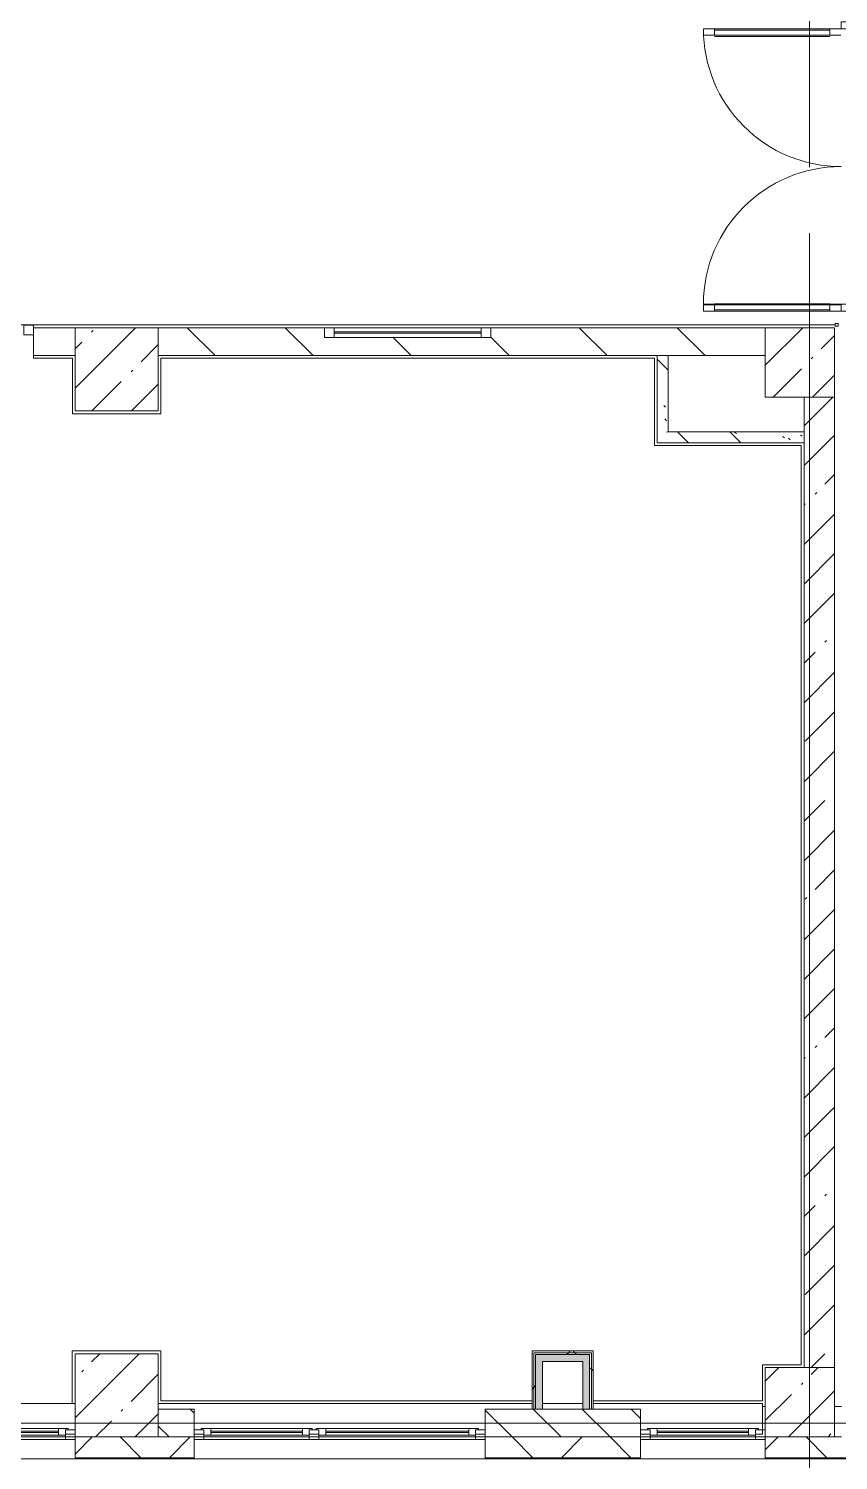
# Model space of a CAD drawing. Header units: millimetres. Extents: x 81459 to 274965, y -8553 to 29000.
# Drawn here: x 180434 to 186277, y -269 to 10057 of the extents above; entities that cross this region are included whole.
import ezdxf

# ---------------------------------------------------------------- set-up
doc = ezdxf.new("R2010")
doc.units = ezdxf.units.MM
doc.linetypes.add('Осевая', pattern=[3175, 635, -476.25, 1587.5, -476.25])
for name, color, linetype, lineweight, true_color in [('A-DETL-GENF-2', 7, 'Continuous', 5, 0xaaaaaa), ('A-DOOR-7', 7, 'Continuous', 5, 0xaaaaaa), ('A-FLOR-2', 7, 'Continuous', 5, 0xaaaaaa), ('I-WALL-1', 7, 'Continuous', 5, 0xe7e7e7), ('I-WALL-5', 7, 'Continuous', 5, 0x787878)]:
    doc.layers.add(name, color=color, linetype=linetype, lineweight=lineweight, true_color=true_color)
for name, color, linetype, lineweight in [('A-GLAZ-3', 7, 'Continuous', 5), ('A-GLAZ-CWMG-2', 7, 'Continuous', 5), ('A-WALL', 7, 'Continuous', 9), ('A-WALL-4', 7, 'Continuous', 5), ('I-WALL-3', 7, 'Continuous', 5), ('S-COLS-1', 7, 'Continuous', 5), ('Оси', 7, 'Continuous', 9), ('Оси-2', 7, 'Осевая', 9)]:
    doc.layers.add(name, color=color, linetype=linetype, lineweight=lineweight)
pattern_1 = [(135, (147759.1, 0), (-377.171, -377.171), [533.4, -88.9, 17.78, -88.9]), (135, (147759.1, 376.94), (-377.171, -377.171), []), (50, (147759.1, 0), (637.6445, -55.7866), [66.675, -733.425]), (355, (147759.1, 0), (-123.349, 668.699), [53.34, -586.74]), (100.451, (147812.23, -4.65), (514.299, 612.908), [56.665, -623.315]), (46.184, (147759.1, 177.8), (948.776, -147.15), [100.012, -1100.137]), (96.636, (147838.2, 165.5), (830.91, 865.997), [84.998, -934.973]), (351.184, (147759.1, 177.8), (830.918, 865.988), [80.01, -880.11]), (21, (147848, 133.35), (530.6506, -357.928), [66.675, -733.425]), (326, (147848, 133.35), (216.308, 644.658), [53.34, -586.74]), (71.451, (147892.2, 103.5), (746.96, 286.724), [56.665, -623.315]), (37.5, (147759.1, 0), (10.8105, 295.9426), [16.764, -562.864, 16.764, -578.866, -588.962]), (37.5, (147759.1, 0), (10.8105, 295.9426), [-1175.258, 16.764, -572.198]), (7.5, (147759.1, 0), (233.8692, 350.6318), [16.764, -322.834, 16.764, -549.529, -224.472]), (7.5, (147759.1, 0), (233.8692, 350.6318), [-905.891, 16.764, -207.708]), (327.5, (147560.85, 0), (474.5678, -20.0513), [16.764, -205.486, 16.764, -676.656, -920.115]), (327.5, (147560.85, 0), (474.5678, -20.0513), [-915.67, 16.764, -903.351]), (317.5, (147471.95, 0), (518.452, 88.9934), [16.764, -272.161, 16.764, -443.738, -653.415]), (317.5, (147471.95, 0), (518.452, 88.9934), [-749.427, 16.764, -636.651])]
pattern_2 = [(135, (147759.1, 0), (-353.5534, -353.5534), [])]
pattern_3 = [(45, (147759.1, 0), (-530.33, 530.33), []), (135, (147759.1, 0), (-530.33, -530.33), [])]

# ---------------------------------------------------------------- blocks, each defined once
blk = doc.blocks.new('BSC_Колонна _Прямоугольная - 600х600-V47-1_7_3_птичка')
at = {"layer": 'S-COLS-1'}
h = blk.add_hatch(dxfattribs=at)
h.set_pattern_fill('FP_81', color=256, style=0, pattern_type=2)
h.set_pattern_definition([(45, (-33310, -7600), (-285.123, 285.123), []), (45, (-33024.88, -7600), (-285.123, 285.123), [504.031, -100.806, 16.764, -84.042])])
h.paths.add_polyline_path([(300, -300), (300, 300), (-300, 300), (-300, -300)])
for p, q in [((300, 300), (-300, 300)), ((-300, 300), (-300, -300)), ((300, -300), (300, 300)), ((-300, -300), (300, -300))]:
    blk.add_line(p, q, dxfattribs=at)
blk = doc.blocks.new('BSC_Колонна _Прямоугольная - 600х600-V48-1_7_3_птичка')
at = {"layer": 'S-COLS-1'}
h = blk.add_hatch(dxfattribs=at)
h.set_pattern_fill('FP_82', color=256, style=0, pattern_type=2)
h.set_pattern_definition([(45, (-33310, -200), (-285.123, 285.123), []), (45, (-33024.88, -200), (-285.123, 285.123), [504.031, -100.806, 16.764, -84.042])])
h.paths.add_polyline_path([(300, -300), (300, 300), (-300, 300), (-300, -300)])
for p, q in [((300, 300), (-300, 300)), ((-300, 300), (-300, -300)), ((300, -300), (300, 300)), ((-300, -300), (300, -300))]:
    blk.add_line(p, q, dxfattribs=at)
blk = doc.blocks.new('120_Окно_СКБ_2Ст - 120_Окно_СКБ_2Ст 2100х2500 _мал створка справа_-22445857-1_7_3_птичка')
at = {"layer": 'A-GLAZ-3'}
for p, q in [((-1050, -127), (-1050, -57)), ((-1050, -57), (-980, -57)), ((1050, -57), (-1050, -57)), ((-980, -57), (-980, -127)), ((150, -87), (-980, -87)), ((-980, -87), (-980, -127)), ((-930, -137), (-930, -87)), ((100, -137), (100, -87)), ((150, -127), (150, -57)), ((150, -57), (220, -57)), ((150, -127), (150, -87)), ((220, -57), (220, -127)), ((980, -87), (220, -87)), ((220, -87), (220, -127)), ((270, -137), (270, -87)), ((930, -137), (930, -87)), ((980, -127), (980, -57)), ((980, -57), (1050, -57)), ((980, -127), (980, -87)), ((1050, -57), (1050, -127)), ((-980, -127), (-1050, -127)), ((-1050, -127), (-1000, -127)), ((-980, -127), (-1000, -127)), ((-1000, -127), (-1000, -137)), ((-1000, -137), (170, -137)), ((170, -137), (-1000, -137)), ((-930, -107), (100, -107)), ((100, -117), (-930, -117)), ((220, -127), (150, -127)), ((170, -127), (150, -127)), ((170, -127), (200, -127)), ((170, -137), (170, -127)), ((220, -127), (200, -127)), ((200, -127), (200, -137)), ((200, -137), (1000, -137)), ((1000, -137), (200, -137)), ((270, -107), (930, -107)), ((930, -117), (270, -117)), ((1050, -127), (980, -127)), ((1000, -127), (980, -127)), ((1000, -127), (1050, -127)), ((1000, -137), (1000, -127))]:
    blk.add_line(p, q, dxfattribs=at)
blk = doc.blocks.new('Дверь_Витражная_остекление_ - ДВН_ДАО_Главный вход_1800 в свету 5-32258809-1_7_3_птичка')
at = {"layer": 'A-DETL-GENF-2'}
for p, q in [((-993, -1013), (-993, -21)), ((-993, -21), (-993, -1013)), ((-993, -100), (-948, -100)), ((-983, -933), (-983, -100)), ((-948, -1013), (-948, -21)), ((-948, -1013), (-948, -21)), ((-939, -933), (-939, -100)), ((989, -933), (989, -100)), ((998, -1013), (998, -20)), ((998, -20), (998, -1013)), ((1043, -100), (998, -100)), ((1033, -933), (1033, -100)), ((1043, -1013), (1043, -20)), ((1043, -1013), (1043, -20)), ((-993, -933), (-948, -933)), ((-993, -1013), (-948, -1013)), ((-993, -1013), (-948, -1013)), ((1043, -933), (998, -933)), ((1043, -1013), (998, -1013)), ((998, -1013), (1043, -1013))]:
    blk.add_line(p, q, dxfattribs=at)
at = {"layer": 'A-DOOR-7'}
for p, q in [((-1043, 20), (-993, 20)), ((-1043, -20), (-1043, 20)), ((-993, 20), (-993, -20)), ((993, 20), (1043, 20)), ((993, -20), (993, 20)), ((1043, 20), (1043, -20)), ((-993, -20), (-1043, -20)), ((-993, -1013), (-993, -21)), ((1043, -20), (993, -20)), ((993, -1013), (993, -21))]:
    blk.add_line(p, q, dxfattribs=at)
for centre, start, end in [((-993, -20), 270, 0), ((993, -20), 180, 270)]:
    blk.add_arc(centre, 993, start, end, dxfattribs=at)
blk = doc.blocks.new('BSC_Колонна _Прямоугольная - 500х500-V98-1_7_3_птичка')
at = {"layer": 'S-COLS-1'}
h = blk.add_hatch(dxfattribs=at)
h.set_pattern_fill('FP_116', color=256, style=0, pattern_type=2)
h.set_pattern_definition([(45, (-38240, -150), (-285.123, 285.123), []), (45, (-37954.88, -150), (-285.123, 285.123), [504.031, -100.806, 16.764, -84.042])])
h.paths.add_polyline_path([(250, -250), (250, 250), (-250, 250), (-250, -250), (160, -250)])
for p, q in [((250, 250), (-250, 250)), ((-250, 250), (-250, -250)), ((250, -250), (250, 250)), ((-250, -250), (250, -250))]:
    blk.add_line(p, q, dxfattribs=at)
blk = doc.blocks.new('BSC_Колонна _Прямоугольная - 500х500-V99-1_7_3_птичка')
at = {"layer": 'S-COLS-1'}
h = blk.add_hatch(dxfattribs=at)
h.set_pattern_fill('FP_117', color=256, style=0, pattern_type=2)
h.set_pattern_definition([(45, (-38240, -7650), (-285.123, 285.123), []), (45, (-37954.88, -7650), (-285.123, 285.123), [504.031, -100.806, 16.764, -84.042])])
h.paths.add_polyline_path([(30, -250), (250, -250), (250, 250), (-250, 250), (-250, -250), (10, -250)])
for p, q in [((250, 250), (-250, 250)), ((-250, 250), (-250, -250)), ((250, -250), (250, 250)), ((-250, -250), (250, -250))]:
    blk.add_line(p, q, dxfattribs=at)
blk = doc.blocks.new('120_Окно_СКБ_2Ст - 120_Окно_СКБ_2Ст 2800х2500_створка_-22445922-1_7_3_птичка')
at = {"layer": 'A-GLAZ-3'}
for p, q in [((-1400, -127), (-1400, -57)), ((-1400, -57), (-1330, -57)), ((1400, -57), (-1400, -57)), ((-1330, -57), (-1330, -127)), ((500, -87), (-1330, -87)), ((-1330, -87), (-1330, -127)), ((-1280, -137), (-1280, -87)), ((450, -137), (450, -87)), ((500, -127), (500, -57)), ((500, -57), (570, -57)), ((500, -127), (500, -87)), ((570, -57), (570, -127)), ((1330, -87), (570, -87)), ((570, -87), (570, -127)), ((620, -137), (620, -87)), ((1280, -137), (1280, -87)), ((1330, -127), (1330, -57)), ((1330, -57), (1400, -57)), ((1330, -127), (1330, -87)), ((1400, -57), (1400, -127)), ((-1330, -127), (-1400, -127)), ((-1400, -127), (-1350, -127)), ((-1330, -127), (-1350, -127)), ((-1350, -127), (-1350, -137)), ((-1350, -137), (520, -137)), ((520, -137), (-1350, -137)), ((-1280, -107), (450, -107)), ((450, -117), (-1280, -117)), ((570, -127), (500, -127)), ((520, -127), (500, -127)), ((520, -127), (550, -127)), ((520, -137), (520, -127)), ((570, -127), (550, -127)), ((550, -127), (550, -137)), ((550, -137), (1350, -137)), ((1350, -137), (550, -137)), ((620, -107), (1280, -107)), ((1280, -117), (620, -117)), ((1400, -127), (1330, -127)), ((1350, -127), (1330, -127)), ((1350, -127), (1400, -127)), ((1350, -137), (1350, -127))]:
    blk.add_line(p, q, dxfattribs=at)
blk = doc.blocks.new('120_Окно_СКБ_1Ст - 120_Окно_СКБ_1Ст 900х2500_h_-V128-1_7_3_птичка')
at = {"layer": 'A-GLAZ-3'}
for p, q in [((-450, -127), (-450, -57)), ((-450, -57), (-380, -57)), ((450, -57), (-450, -57)), ((-380, -57), (-380, -127)), ((380, -87), (-380, -87)), ((-380, -87), (-380, -127)), ((-330, -137), (-330, -87)), ((330, -137), (330, -87)), ((380, -127), (380, -57)), ((380, -57), (450, -57)), ((380, -127), (380, -87)), ((450, -57), (450, -127)), ((-380, -127), (-450, -127)), ((-450, -127), (-400, -127)), ((-380, -127), (-400, -127)), ((-400, -127), (-400, -137)), ((-400, -137), (400, -137)), ((400, -137), (-400, -137)), ((-330, -107), (330, -107)), ((330, -117), (-330, -117)), ((450, -127), (380, -127)), ((400, -127), (380, -127)), ((400, -127), (450, -127)), ((400, -137), (400, -127))]:
    blk.add_line(p, q, dxfattribs=at)
blk = doc.blocks.new('Прямоугольный импост - 50 x 70 мм-31700031-1_7_3_птичка')
at = {"layer": 'A-GLAZ-CWMG-2'}
for p, q in [((-70, 35), (0, 35)), ((-70, -35), (-70, 35)), ((0, 35), (0, -35)), ((0, -35), (-70, -35))]:
    blk.add_line(p, q, dxfattribs=at)
blk = doc.blocks.new('120_Окно_СКБ_1Ст - 120_Окно_СКБ_1Ст 400х1200 EI30-24228909-1_7_3_птичка')
at = {"layer": 'A-GLAZ-3'}
for p, q in [((-600, 30), (-600, 100)), ((-600, 100), (-530, 100)), ((600, 100), (-600, 100)), ((-530, 30), (-600, 30)), ((-600, 30), (600, 30)), ((-530, 100), (-530, 30)), ((530, 70), (-530, 70)), ((530, 60), (-530, 60)), ((530, 30), (530, 100)), ((530, 100), (600, 100)), ((600, 30), (530, 30)), ((600, 100), (600, 30))]:
    blk.add_line(p, q, dxfattribs=at)

msp = doc.modelspace()

# ---------------------------------------------------------------- hatches: boundary and pattern name
at = {"layer": 'A-WALL-4'}
h = msp.add_hatch(dxfattribs=at)
h.set_pattern_fill('FP_64', color=256, style=0, pattern_type=2)
h.set_pattern_definition([(135, (147759.1, 0), (-176.7767, -176.7767), [])])
h.paths.add_polyline_path([(181369.1, -100), (181629.1, -100), (181629.1, 100), (181369.1, 100), (181369.1, -99.8)])
h.paths.add_polyline_path([(184814.3, -100), (184849.1, -100), (184849.1, 100), (183729.1, 100), (183729.1, -100), (183884.8, -100)])
h = msp.add_hatch(dxfattribs=at)
h.set_pattern_fill('FP_53', color=256, style=0, pattern_type=2)
h.set_pattern_definition([(45, (147759.1, 0), (-353.5534, 353.5534), []), (135, (147759.1, 0), (-353.5534, -353.5534), [])])
h.paths.add_polyline_path([(223452.9, -250), (223459.1, -250), (223459.1, -100), (221739.1, -100), (221739.1, -250), (223451.2, -250)])
h.paths.add_polyline_path([(215487, -250), (218419.1, -250), (218419.1, -100), (214819.1, -100), (214819.1, -250)])
h.paths.add_polyline_path([(219995.2, -250), (220039.1, -250), (220039.1, -100), (219319.1, -101.8), (219319.1, -250), (219839.1, -250)])
h.paths.add_polyline_path([(209369.1, -250), (209369.1, -100), (208669.1, -100), (208669.1, -250), (208980.7, -250)])
h.paths.add_polyline_path([(211469.1, -250), (212019.1, -250), (212019.1, -100), (211469.1, -100), (211469.1, -121.3)])
h.paths.add_polyline_path([(207769.1, -250), (207769.1, -100), (207019.1, -100), (207019.1, -250)])
h.paths.add_polyline_path([(204919.1, -250), (204919.1, -100), (204169.1, -100), (204169.1, -250), (204333.3, -250)])
h.paths.add_polyline_path([(212919.1, -250), (213919.1, -250), (213919.1, -100), (212919.1, -100), (212919.1, -118)])
h.paths.add_polyline_path([(199630.6, -250), (201069.1, -250), (201069.1, -100), (199630.6, -100), (199630.6, -150.7)])
h.paths.add_polyline_path([(197530.6, -250), (197530.6, -100), (196819.1, -100), (196819.1, -250), (196897.5, -250)])
h.paths.add_polyline_path([(195919.1, -250), (195919.1, -100), (195169.1, -100), (195169.1, -250)])
h.paths.add_polyline_path([(192069.1, -250), (192069.1, -100), (190496.6, -100), (190496.6, -250), (191320.6, -250)])
h.paths.add_polyline_path([(188396.6, -250), (188396.6, -100), (187699.1, -100), (187699.1, -250)])
h.paths.add_polyline_path([(186799.1, -250), (186799.1, -100), (185749.1, -100), (185749.1, -250), (186673.3, -250)])
h.paths.add_polyline_path([(184849.1, -250), (184849.1, -100), (183729.1, -100), (183729.1, -250), (184814.3, -250)])
h.paths.add_polyline_path([(181629.1, -250), (181629.1, -100), (180769.1, -100), (180769.1, -250)])
h.paths.add_polyline_path([(177969.1, -250), (177969.1, -100), (176968.8, -100), (176968.8, -250), (177378.5, -250)])
h.paths.add_polyline_path([(176068.8, -250), (176068.8, -100), (175069.1, -100), (175069.1, -250)])
h.paths.add_polyline_path([(169369.1, -250), (170394.1, -250), (170394.1, -100), (169369.1, -100), (169369.1, -226)])
h.paths.add_polyline_path([(163369.1, -250), (163369.1, -100), (162619.1, -100), (162619.1, -250)])
h.paths.add_polyline_path([(174169.1, -250), (174169.1, -100), (173194.1, -100), (173194.1, -250), (173660.6, -250)])
h.paths.add_polyline_path([(164269.1, -250), (165019.1, -250), (165019.1, -100), (164269.1, -100), (164269.1, -238.7)])
h.paths.add_polyline_path([(167119.1, -250), (168469.1, -250), (168469.1, -100), (167119.1, -100), (167119.1, -231.6)])
h.paths.add_polyline_path([(148564.8, -250), (151489.1, -250), (151489.1, -100), (147499.1, -100), (147499.1, -250), (147869.1, -250)])
h.paths.add_polyline_path([(155419.1, -250), (156018.8, -250), (156018.8, -100), (154589.1, -100), (154589.1, -250), (155071.1, -250)])
h.paths.add_polyline_path([(159769.1, -250), (160519.1, -248), (160519.1, -100), (159769.1, -100), (159769.1, -249.9)])
h.paths.add_polyline_path([(157669.1, -250), (157669.1, -100), (156918.8, -100), (156918.8, -250), (156930.1, -250)])
at = {"layer": 'I-WALL-1'}
for points in [[(184091.7, 100), (184141.7, 100), (184141.7, 495), (184091.7, 495), (184091.7, 120)], [(184141.7, 445), (184481.7, 445), (184481.7, 495), (184141.7, 495)], [(184481.7, 100), (184481.7, 445), (184431.7, 445), (184431.7, 100)]]:
    msp.add_hatch(color=256, dxfattribs=at).paths.add_polyline_path(points)
at = {"layer": 'I-WALL-3'}
h = msp.add_hatch(dxfattribs=at)
h.set_pattern_fill('FP_63', color=256, style=0, pattern_type=2)
h.set_pattern_definition(pattern_2)
h.paths.add_polyline_path([(177568.8, 7700), (177969.1, 7700), (177969.1, 7900), (177568.8, 7900), (177568.8, 7754.5)])
h.paths.add_polyline_path([(180750.5, 7700), (180769.1, 7700), (180769.1, 7900), (180469.1, 7900), (180469.1, 7700), (180750.4, 7700)])
h = msp.add_hatch(dxfattribs=at)
h.set_pattern_fill('FP_63', color=256, style=0, pattern_type=2)
h.set_pattern_definition(pattern_2)
h.paths.add_polyline_path([(182569.1, 7700), (185749.1, 7700), (185743.8, 7900), (183769.1, 7900), (183769.1, 7830), (182569.1, 7833.3), (182569.1, 7900), (181369.1, 7900), (181369.1, 7700), (182025.9, 7700)])
h = msp.add_hatch(dxfattribs=at)
h.set_pattern_fill('FP_33', color=256, style=0, pattern_type=2)
h.set_pattern_definition([(45, (147759.1, 0), (-285.123, 285.123), []), (45, (148044.2, 0), (-285.123, 285.123), [504.031, -100.806, 16.764, -84.042])])
h.paths.add_polyline_path([(186029.1, 400), (186249.1, 400), (186249.1, 7400), (186029.1, 7400), (186029.1, 413.8)])
h = msp.add_hatch(dxfattribs=at)
h.set_pattern_fill('FP_169', color=256, style=0, pattern_type=2)
h.set_pattern_definition(pattern_3)
h.paths.add_polyline_path([(184066.7, 100), (184079.2, 100), (184079.2, 520), (184066.7, 519.9), (184066.7, 120)])
h = msp.add_hatch(dxfattribs=at)
h.set_pattern_fill('FP_169', color=256, style=0, pattern_type=2)
h.set_pattern_definition(pattern_3)
h.paths.add_polyline_path([(184431.7, 507.5), (184506.7, 507.5), (184506.7, 520), (184079.2, 520), (184079.2, 507.5), (184141.7, 507.5)])
h = msp.add_hatch(dxfattribs=at)
h.set_pattern_fill('FP_169', color=256, style=0, pattern_type=2)
h.set_pattern_definition(pattern_3)
h.paths.add_polyline_path([(184091.7, 100), (184091.7, 507.5), (184079.2, 507.5), (184079.2, 100)])
h = msp.add_hatch(dxfattribs=at)
h.set_pattern_fill('FP_169', color=256, style=0, pattern_type=2)
h.set_pattern_definition(pattern_3)
h.paths.add_polyline_path([(184494.2, 495), (184494.2, 507.5), (184091.7, 507.5), (184091.7, 495), (184481.7, 495)])
h = msp.add_hatch(dxfattribs=at)
h.set_pattern_fill('FP_169', color=256, style=0, pattern_type=2)
h.set_pattern_definition(pattern_3)
h.paths.add_polyline_path([(184494.2, 100), (184494.2, 495), (184481.7, 495), (184481.7, 100)])
h = msp.add_hatch(dxfattribs=at)
h.set_pattern_fill('FP_169', color=256, style=0, pattern_type=2)
h.set_pattern_definition(pattern_3)
h.paths.add_polyline_path([(184506.7, 100), (184506.7, 507.5), (184494.2, 507.5), (184494.2, 100)])
at = {"layer": 'I-WALL-5'}
h = msp.add_hatch(dxfattribs=at)
h.set_pattern_fill('FP_62', color=256, style=0, pattern_type=2)
h.set_pattern_definition(pattern_1)
h.paths.add_polyline_path([(185049.1, 7070), (185049.1, 7700), (184969.1, 7700), (184969.1, 7070)])
h = msp.add_hatch(dxfattribs=at)
h.set_pattern_fill('FP_62', color=256, style=0, pattern_type=2)
h.set_pattern_definition(pattern_1)
h.paths.add_polyline_path([(185749.1, 7070), (186029.1, 7070), (186029.1, 7150), (185049.1, 7150), (185049.1, 7070), (185743.8, 7070)])

# ---------------------------------------------------------------- linework, layer by layer
at = {"layer": 'A-FLOR-2'}
for p, q in [((179364.1, 7920), (186254.1, 7920)), ((180469.1, 7680), (180469.1, 7700)), ((180750.4, 7680), (180469.1, 7680)), ((180750.4, 7280), (180750.4, 7680)), ((184949.1, 7680), (181389.1, 7680)), ((181389.1, 7680), (181389.1, 7280)), ((184949.1, 7050), (184949.1, 7680)), ((181389.1, 7280), (180750.4, 7280)), ((186009.1, 7050), (184949.1, 7050)), ((186009.1, 420), (186009.1, 7050)), ((180749.1, 140), (180749.1, 520)), ((180749.1, 520), (181389.1, 520)), ((181389.1, 520), (181389.1, 160)), ((184507.7, 520), (184507.7, 160)), ((185729.1, 160), (185729.1, 420)), ((185729.1, 420), (186009.1, 420)), ((181389.1, 160), (184066.7, 160)), ((184507.7, 160), (185729.1, 160)), ((185729.1, 120), (185743.8, 120)), ((186249.1, 120), (186299.1, 120))]:
    msp.add_line(p, q, dxfattribs=at)
at = {"layer": 'A-WALL'}
for p, q in [((185049.1, 7700), (184969.1, 7700)), ((186029.1, 7070), (186029.1, 7150)), ((184079.2, 507.5), (184079.2, 100)), ((184494.2, 507.5), (184079.2, 507.5)), ((184091.7, 495), (184091.7, 100)), ((184481.7, 495), (184091.7, 495)), ((184481.7, 100), (184481.7, 495)), ((184494.2, 100), (184494.2, 507.5)), ((181629.1, -100), (181369.1, -100)), ((184849.1, -100), (183729.1, -100)), ((180769.1, -250), (181629.1, -250)), ((180769.1, -253), (181629.1, -253)), ((183729.1, -250), (184849.1, -250)), ((183729.1, -253), (184849.1, -253)), ((185749.1, -250), (186799.1, -250)), ((185749.1, -253), (186799.1, -253))]:
    msp.add_line(p, q, dxfattribs=at)
at = {"layer": 'A-WALL-4'}
for p, q in [((186274.1, 7931), (186254.1, 7931)), ((186254.1, 7931), (186254.1, 7911)), ((186254.1, 7911), (186274.1, 7911)), ((186274.1, 7911), (186274.1, 7931)), ((181629.1, 100), (181369.1, 100)), ((181629.1, -258), (181629.1, 100)), ((184849.1, 100), (183729.1, 100)), ((183729.1, 100), (183729.1, -258)), ((184849.1, -258), (184849.1, 100)), ((177969.1, -100), (180769.1, -100)), ((180769.1, -100), (180769.1, -258)), ((181629.1, -100), (183729.1, -100)), ((184849.1, -100), (185749.1, -100)), ((185749.1, -100), (185749.1, -258)), ((186299.1, -100), (186249.1, -100)), ((174169.1, -258), (197530.6, -258))]:
    msp.add_line(p, q, dxfattribs=at)
at = {"layer": 'I-WALL-3'}
for p, q in [((180769.1, 7900), (180469.1, 7900)), ((180469.1, 7900), (180469.1, 7700)), ((182569.1, 7900), (181369.1, 7900)), ((185749.1, 7900), (183769.1, 7900)), ((180469.1, 7700), (180769.1, 7700)), ((181369.1, 7700), (184969.1, 7700)), ((184969.1, 7700), (184969.1, 7070)), ((185049.1, 7150), (185049.1, 7700)), ((185049.1, 7700), (185749.1, 7700)), ((186029.1, 7400), (186029.1, 7150)), ((186249.1, 400), (186249.1, 7400)), ((186029.1, 7150), (185049.1, 7150)), ((184969.1, 7070), (186029.1, 7070)), ((186029.1, 7070), (186029.1, 400)), ((184066.7, 520), (184066.7, 100)), ((184506.7, 520), (184066.7, 520)), ((184506.7, 100), (184506.7, 520)), ((184141.7, 100), (184141.7, 445)), ((184141.7, 445), (184431.7, 445)), ((184431.7, 445), (184431.7, 100)), ((177968.1, 140), (180769.1, 140)), ((181369.1, 140), (184066.7, 140)), ((184141.7, 140), (184431.7, 140)), ((184506.7, 140), (185729.1, 140)), ((185729.1, -80), (185729.1, 140)), ((180769.1, -80), (180699.1, -80)), ((181699.1, -80), (181629.1, -80)), ((182529.1, -80), (182459.1, -80)), ((183729.1, -80), (183659.1, -80)), ((184919.1, -80), (184849.1, -80)), ((185729.1, -80), (185679.1, -80))]:
    msp.add_line(p, q, dxfattribs=at)
at = {"layer": 'Оси'}
for p, q in [((186069.1, -4552.8), (186069.1, 7947.2)), ((174019.1, 0), (186519.1, 0))]:
    msp.add_line(p, q, dxfattribs=at)
at = {"layer": 'Оси-2'}
msp.add_line((186069.1, 7947.2), (186069.1, 11299.7), dxfattribs=at)

# ---------------------------------------------------------------- block references
at = {"layer": 'A-DOOR-7', "rotation": 269.9999999999999}
msp.add_blockref('Дверь_Витражная_остекление_ - ДВН_ДАО_Главный вход_1800 в свету 5-32258809-1_7_3_птичка', (186316.1, 9062.5), dxfattribs=at)
at = {"layer": 'A-GLAZ-3'}
msp.add_blockref('120_Окно_СКБ_1Ст - 120_Окно_СКБ_1Ст 400х1200 EI30-24228909-1_7_3_птичка', (183169.1, 7800), dxfattribs=at)
at = {"layer": 'A-GLAZ-3', "rotation": 180}
for name, p in [('120_Окно_СКБ_2Ст - 120_Окно_СКБ_2Ст 2800х2500_створка_-22445922-1_7_3_птичка', (179369.1, -175)), ('120_Окно_СКБ_2Ст - 120_Окно_СКБ_2Ст 2100х2500 _мал створка справа_-22445857-1_7_3_птичка', (182679.1, -175)), ('120_Окно_СКБ_1Ст - 120_Окно_СКБ_1Ст 900х2500_h_-V128-1_7_3_птичка', (185299.1, -175))]:
    msp.add_blockref(name, p, dxfattribs=at)
at = {"layer": 'A-GLAZ-CWMG-2', "extrusion": (0, 0, -1), "rotation": 180}
msp.add_blockref('Прямоугольный импост - 50 x 70 мм-31700031-1_7_3_птичка', (-180469.1, 7883), dxfattribs=at)
at = {"layer": 'S-COLS-1'}
for name, p in [('BSC_Колонна _Прямоугольная - 600х600-V47-1_7_3_птичка', (181069.1, 7600)), ('BSC_Колонна _Прямоугольная - 500х500-V99-1_7_3_птичка', (185999.1, 7650)), ('BSC_Колонна _Прямоугольная - 600х600-V48-1_7_3_птичка', (181069.1, 200)), ('BSC_Колонна _Прямоугольная - 500х500-V98-1_7_3_птичка', (185999.1, 150))]:
    msp.add_blockref(name, p, dxfattribs=at)

doc.saveas('drawing.dxf')
